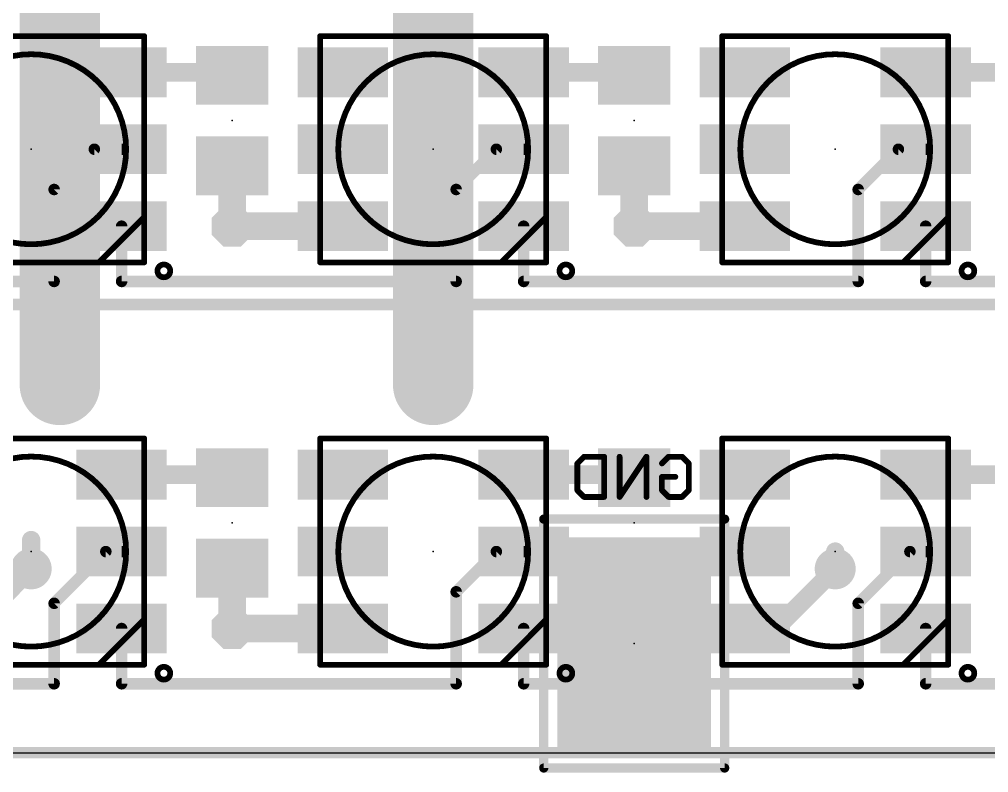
# Model space of a CAD drawing. Extents: x -36 to 36, y -36 to 36.
# Drawn here: x -4.71 to 16.73, y -36 to -19.36 of the extents above; entities that cross this region are included whole.
import ezdxf

# ---------------------------------------------------------------- set-up
doc = ezdxf.new("R2010")
doc.units = 0
for name, color, linetype in [('1', 12, 'CONTINUOUS'), ('16', 132, 'CONTINUOUS'), ('18', 4, 'CONTINUOUS'), ('20', 53, 'CONTINUOUS'), ('21', 40, 'CONTINUOUS'), ('22', 6, 'CONTINUOUS'), ('23', 53, 'CONTINUOUS'), ('24', 53, 'CONTINUOUS')]:
    doc.layers.add(name, color=color, linetype=linetype)

# ---------------------------------------------------------------- blocks, each defined once
blk = doc.blocks.new('RECT')
blk.add_solid([(-0.5, -0.5), (0.5, -0.5), (-0.5, 0.5), (0.5, 0.5)])
blk = doc.blocks.new('OCTAGONV')
at = {"const_width": 0.5}
blk.add_lwpolyline([(-0.25, -0.1036), (-0.25, 0.1036), (-0.1036, 0.25), (0.1036, 0.25), (0.25, 0.1036), (0.25, -0.1036), (0.1036, -0.25), (-0.1036, -0.25), (-0.25, -0.1036), (-0.25, 0.1036)], dxfattribs=at)
blk = doc.blocks.new('ROUNDV')
at = {"const_width": 0.5}
blk.add_lwpolyline([(0, -0.25, 1), (0, 0.25, 1), (0, -0.25)], format="xyb", dxfattribs=at)

msp = doc.modelspace()

# ---------------------------------------------------------------- linework, layer by layer
at = {"layer": '1'}
for points, const_width in [([(-2.445, -20.525), (0, -20.525)], 0.4064), ([(0, -20.525), (0, -20.59)], 0.4064), ([(6.445, -20.525), (8.89, -20.525)], 0.4064), ([(8.89, -20.525), (8.89, -20.59)], 0.4064), ([(15.335, -20.525), (17.78, -20.525)], 0.4064), ([(-3.048, -22.225), (-3.937, -23.114)], 0.254), ([(-2.445, -22.225), (-3.048, -22.225)], 0.254), ([(0, -22.59), (0, -23.925)], 0.6096), ([(5.842, -22.225), (4.953, -23.114)], 0.254), ([(6.445, -22.225), (5.842, -22.225)], 0.254), ([(8.89, -22.59), (8.89, -23.925)], 0.6096), ([(14.732, -22.225), (13.843, -23.114)], 0.254), ([(15.335, -22.225), (14.732, -22.225)], 0.254), ([(-3.937, -23.114), (-3.937, -25.146)], 0.254), ([(4.953, -23.114), (4.953, -25.146)], 0.254), ([(13.843, -23.114), (13.843, -25.146)], 0.254), ([(0, -23.925), (2.445, -23.925)], 0.6096), ([(8.89, -23.925), (11.335, -23.925)], 0.6096), ([(-2.445, -25.146), (-2.445, -23.925)], 0.254), ([(6.445, -25.146), (6.445, -23.925)], 0.254), ([(15.335, -25.146), (15.335, -23.925)], 0.254), ([(-3.937, -25.146), (-11.335, -25.146)], 0.254), ([(4.953, -25.146), (-2.445, -25.146)], 0.254), ([(13.843, -25.146), (6.445, -25.146)], 0.254), ([(22.733, -25.146), (15.335, -25.146)], 0.254), ([(25.654, -25.654), (-29.159, -25.654)], 0.254), ([(-2.445, -29.415), (0, -29.415)], 0.4064), ([(0, -29.415), (0, -29.48)], 0.4064), ([(6.445, -29.415), (8.89, -29.415)], 0.4064), ([(8.89, -29.415), (8.89, -29.48)], 0.4064), ([(15.335, -29.415), (17.78, -29.415)], 0.4064), ([(-2.794, -31.115), (-3.937, -32.258)], 0.254), ([(-2.445, -31.115), (-2.794, -31.115)], 0.254), ([(5.842, -31.115), (4.953, -32.004)], 0.254), ([(6.445, -31.115), (5.842, -31.115)], 0.254), ([(14.986, -31.115), (13.843, -32.258)], 0.254), ([(15.335, -31.115), (14.986, -31.115)], 0.254), ([(0, -31.48), (0, -32.815)], 0.6096), ([(8.89, -31.48), (8.89, -32.815)], 0.6096), ([(-5.764, -32.815), (-4.445, -31.496)], 0.4064), ([(12.016, -32.815), (13.335, -31.496)], 0.4064), ([(4.953, -32.004), (4.953, -34.036)], 0.254), ([(-3.937, -32.258), (-3.937, -34.036)], 0.254), ([(13.843, -32.258), (13.843, -34.036)], 0.254), ([(0, -32.815), (2.445, -32.815)], 0.6096), ([(8.89, -32.815), (11.335, -32.815)], 0.6096), ([(-2.445, -34.036), (-2.445, -32.815)], 0.254), ([(6.445, -34.036), (6.445, -32.815)], 0.254), ([(11.335, -32.815), (12.016, -32.815)], 0.4064), ([(15.335, -34.036), (15.335, -32.815)], 0.254), ([(-3.937, -34.036), (-11.335, -34.036)], 0.254), ([(4.953, -34.036), (-2.445, -34.036)], 0.254), ([(13.843, -34.036), (6.445, -34.036)], 0.254), ([(22.733, -34.036), (15.335, -34.036)], 0.254), ([(-35.56, -35.56), (35.56, -35.56)], 0.254)]:
    msp.add_lwpolyline(points, dxfattribs=dict(at, const_width=const_width))
for points, const_width in [([(-2.445, -20.4234, 1), (-2.445, -20.6266)], 0.2032), ([(0.1016, -20.525, 1), (-0.1016, -20.525)], 0.2032), ([(0, -20.6266, 1), (0, -20.4234)], 0.2032), ([(6.445, -20.4234, 1), (6.445, -20.6266)], 0.2032), ([(8.9916, -20.525, 1), (8.7884, -20.525)], 0.2032), ([(8.89, -20.6266, 1), (8.89, -20.4234)], 0.2032), ([(15.335, -20.4234, 1), (15.335, -20.6266)], 0.2032), ([(-0.1016, -20.59, 1), (0.1016, -20.59)], 0.2032), ([(8.7884, -20.59, 1), (8.9916, -20.59)], 0.2032), ([(-3.048, -22.1615, 1), (-3.048, -22.2885)], 0.127), ([(-3.0031, -22.2699, 1), (-3.0929, -22.1801)], 0.127), ([(-2.445, -22.2885, 1), (-2.445, -22.1615)], 0.127), ([(0.1524, -22.59, 1), (-0.1524, -22.59)], 0.3048), ([(5.842, -22.1615, 1), (5.842, -22.2885)], 0.127), ([(5.8869, -22.2699, 1), (5.7971, -22.1801)], 0.127), ([(6.445, -22.2885, 1), (6.445, -22.1615)], 0.127), ([(9.0424, -22.59, 1), (8.7376, -22.59)], 0.3048), ([(14.732, -22.1615, 1), (14.732, -22.2885)], 0.127), ([(14.7769, -22.2699, 1), (14.6871, -22.1801)], 0.127), ([(15.335, -22.2885, 1), (15.335, -22.1615)], 0.127), ([(-3.8735, -23.114, 1), (-4.0005, -23.114)], 0.127), ([(-3.9819, -23.0691, 1), (-3.8921, -23.1589)], 0.127), ([(5.0165, -23.114, 1), (4.8895, -23.114)], 0.127), ([(4.9081, -23.0691, 1), (4.9979, -23.1589)], 0.127), ([(13.9065, -23.114, 1), (13.7795, -23.114)], 0.127), ([(13.7981, -23.0691, 1), (13.8879, -23.1589)], 0.127), ([(0, -23.7726, 1), (0, -24.0774)], 0.3048), ([(-0.1524, -23.925, 1), (0.1524, -23.925)], 0.3048), ([(2.445, -24.0774, 1), (2.445, -23.7726)], 0.3048), ([(8.89, -23.7726, 1), (8.89, -24.0774)], 0.3048), ([(8.7376, -23.925, 1), (9.0424, -23.925)], 0.3048), ([(11.335, -24.0774, 1), (11.335, -23.7726)], 0.3048), ([(-2.3815, -23.925, 1), (-2.5085, -23.925)], 0.127), ([(6.5085, -23.925, 1), (6.3815, -23.925)], 0.127), ([(15.3985, -23.925, 1), (15.2715, -23.925)], 0.127), ([(-3.937, -25.2095, 1), (-3.937, -25.0825)], 0.127), ([(-2.445, -25.0825, 1), (-2.445, -25.2095)], 0.127), ([(4.953, -25.2095, 1), (4.953, -25.0825)], 0.127), ([(6.445, -25.0825, 1), (6.445, -25.2095)], 0.127), ([(13.843, -25.2095, 1), (13.843, -25.0825)], 0.127), ([(15.335, -25.0825, 1), (15.335, -25.2095)], 0.127), ([(-4.0005, -25.146, 1), (-3.8735, -25.146)], 0.127), ([(-2.5085, -25.146, 1), (-2.3815, -25.146)], 0.127), ([(4.8895, -25.146, 1), (5.0165, -25.146)], 0.127), ([(6.3815, -25.146, 1), (6.5085, -25.146)], 0.127), ([(13.7795, -25.146, 1), (13.9065, -25.146)], 0.127), ([(15.2715, -25.146, 1), (15.3985, -25.146)], 0.127), ([(-2.445, -29.3134, 1), (-2.445, -29.5166)], 0.2032), ([(0.1016, -29.415, 1), (-0.1016, -29.415)], 0.2032), ([(0, -29.5166, 1), (0, -29.3134)], 0.2032), ([(6.445, -29.3134, 1), (6.445, -29.5166)], 0.2032), ([(8.9916, -29.415, 1), (8.7884, -29.415)], 0.2032), ([(8.89, -29.5166, 1), (8.89, -29.3134)], 0.2032), ([(15.335, -29.3134, 1), (15.335, -29.5166)], 0.2032), ([(-0.1016, -29.48, 1), (0.1016, -29.48)], 0.2032), ([(8.7884, -29.48, 1), (8.9916, -29.48)], 0.2032), ([(-2.794, -31.0515, 1), (-2.794, -31.1785)], 0.127), ([(-2.7491, -31.1599, 1), (-2.8389, -31.0701)], 0.127), ([(-2.445, -31.1785, 1), (-2.445, -31.0515)], 0.127), ([(5.842, -31.0515, 1), (5.842, -31.1785)], 0.127), ([(5.8869, -31.1599, 1), (5.7971, -31.0701)], 0.127), ([(6.445, -31.1785, 1), (6.445, -31.0515)], 0.127), ([(14.986, -31.0515, 1), (14.986, -31.1785)], 0.127), ([(15.0309, -31.1599, 1), (14.9411, -31.0701)], 0.127), ([(15.335, -31.1785, 1), (15.335, -31.0515)], 0.127), ([(0.1524, -31.48, 1), (-0.1524, -31.48)], 0.3048), ([(9.0424, -31.48, 1), (8.7376, -31.48)], 0.3048), ([(-4.3732, -31.5678, 1), (-4.5168, -31.4242)], 0.2032), ([(13.4068, -31.5678, 1), (13.2632, -31.4242)], 0.2032), ([(5.0165, -32.004, 1), (4.8895, -32.004)], 0.127), ([(4.9081, -31.9591, 1), (4.9979, -32.0489)], 0.127), ([(-3.8735, -32.258, 1), (-4.0005, -32.258)], 0.127), ([(13.9065, -32.258, 1), (13.7795, -32.258)], 0.127), ([(-3.9819, -32.2131, 1), (-3.8921, -32.3029)], 0.127), ([(13.7981, -32.2131, 1), (13.8879, -32.3029)], 0.127), ([(0, -32.6626, 1), (0, -32.9674)], 0.3048), ([(2.445, -32.9674, 1), (2.445, -32.6626)], 0.3048), ([(8.89, -32.6626, 1), (8.89, -32.9674)], 0.3048), ([(11.335, -32.9674, 1), (11.335, -32.6626)], 0.3048), ([(-2.3815, -32.815, 1), (-2.5085, -32.815)], 0.127), ([(-0.1524, -32.815, 1), (0.1524, -32.815)], 0.3048), ([(6.5085, -32.815, 1), (6.3815, -32.815)], 0.127), ([(8.7376, -32.815, 1), (9.0424, -32.815)], 0.3048), ([(11.335, -32.7134, 1), (11.335, -32.9166)], 0.2032), ([(11.9442, -32.7432, 1), (12.0878, -32.8868)], 0.2032), ([(12.016, -32.9166, 1), (12.016, -32.7134)], 0.2032), ([(15.3985, -32.815, 1), (15.2715, -32.815)], 0.127), ([(-4.0005, -34.036, 1), (-3.8735, -34.036)], 0.127), ([(-3.937, -34.0995, 1), (-3.937, -33.9725)], 0.127), ([(-2.445, -33.9725, 1), (-2.445, -34.0995)], 0.127), ([(-2.5085, -34.036, 1), (-2.3815, -34.036)], 0.127), ([(4.8895, -34.036, 1), (5.0165, -34.036)], 0.127), ([(4.953, -34.0995, 1), (4.953, -33.9725)], 0.127), ([(6.445, -33.9725, 1), (6.445, -34.0995)], 0.127), ([(6.3815, -34.036, 1), (6.5085, -34.036)], 0.127), ([(13.7795, -34.036, 1), (13.9065, -34.036)], 0.127), ([(13.843, -34.0995, 1), (13.843, -33.9725)], 0.127), ([(15.335, -33.9725, 1), (15.335, -34.0995)], 0.127), ([(15.2715, -34.036, 1), (15.3985, -34.036)], 0.127)]:
    msp.add_lwpolyline(points, format="xyb", dxfattribs=dict(at, const_width=const_width))
at = {"layer": '16'}
for points, const_width in [([(-3.81, -18.161), (-3.81, -27.432)], 1.778), ([(4.445, -18.161), (4.445, -27.432)], 1.778), ([(-4.445, -31.496), (-4.445, -30.861)], 0.4064), ([(13.335, -31.496), (13.335, -31.115)], 0.4064), ([(-35.56, -35.56), (35.56, -35.56)], 0.254)]:
    msp.add_lwpolyline(points, dxfattribs=dict(at, const_width=const_width))
for points, const_width in [([(-4.2545, -27.432, 1), (-3.3655, -27.432)], 0.889), ([(4.0005, -27.432, 1), (4.8895, -27.432)], 0.889), ([(-4.3434, -30.861, 1), (-4.5466, -30.861)], 0.2032), ([(13.4366, -31.115, 1), (13.2334, -31.115)], 0.2032), ([(-4.5466, -31.496, 1), (-4.3434, -31.496)], 0.2032), ([(13.2334, -31.496, 1), (13.4366, -31.496)], 0.2032)]:
    msp.add_lwpolyline(points, format="xyb", dxfattribs=dict(at, const_width=const_width))
at = {"layer": '20'}
msp.add_line((-35.56, -35.56), (35.56, -35.56), dxfattribs=at)
at = {"layer": '21', "const_width": 0.127}
for points in [[(-6.945, -19.725), (-1.945, -19.725)], [(-1.945, -19.725), (-1.945, -23.725)], [(1.945, -19.725), (6.945, -19.725)], [(1.945, -24.725), (1.945, -19.725)], [(6.945, -19.725), (6.945, -23.725)], [(10.835, -19.725), (15.835, -19.725)], [(10.835, -24.725), (10.835, -19.725)], [(15.835, -19.725), (15.835, -23.725)], [(-2.945, -24.725), (-1.945, -23.725)], [(-1.945, -23.725), (-1.945, -24.725)], [(5.945, -24.725), (6.945, -23.725)], [(6.945, -23.725), (6.945, -24.725)], [(14.835, -24.725), (15.835, -23.725)], [(15.835, -23.725), (15.835, -24.725)], [(-2.945, -24.725), (-6.945, -24.725)], [(-1.945, -24.725), (-2.945, -24.725)], [(5.945, -24.725), (1.945, -24.725)], [(6.945, -24.725), (5.945, -24.725)], [(14.835, -24.725), (10.835, -24.725)], [(15.835, -24.725), (14.835, -24.725)], [(-6.945, -28.615), (-1.945, -28.615)], [(-1.945, -28.615), (-1.945, -32.615)], [(1.945, -28.615), (6.945, -28.615)], [(1.945, -33.615), (1.945, -28.615)], [(6.945, -28.615), (6.945, -32.615)], [(10.835, -28.615), (15.835, -28.615)], [(10.835, -33.615), (10.835, -28.615)], [(15.835, -28.615), (15.835, -32.615)], [(-2.945, -33.615), (-1.945, -32.615)], [(-1.945, -32.615), (-1.945, -33.615)], [(5.945, -33.615), (6.945, -32.615)], [(6.945, -32.615), (6.945, -33.615)], [(14.835, -33.615), (15.835, -32.615)], [(15.835, -32.615), (15.835, -33.615)], [(-2.945, -33.615), (-6.945, -33.615)], [(-1.945, -33.615), (-2.945, -33.615)], [(5.945, -33.615), (1.945, -33.615)], [(6.945, -33.615), (5.945, -33.615)], [(14.835, -33.615), (10.835, -33.615)], [(15.835, -33.615), (14.835, -33.615)]]:
    msp.add_lwpolyline(points, dxfattribs=at)
at = {"layer": '21'}
for points, const_width in [([(-1.9133, -19.725, 1), (-1.9768, -19.725)], 0.0635), ([(-1.945, -19.7568, 1), (-1.945, -19.6933)], 0.0635), ([(1.945, -19.6933, 1), (1.945, -19.7568)], 0.0635), ([(1.9768, -19.725, 1), (1.9133, -19.725)], 0.0635), ([(6.9768, -19.725, 1), (6.9133, -19.725)], 0.0635), ([(6.945, -19.7568, 1), (6.945, -19.6933)], 0.0635), ([(10.8668, -19.725, 1), (10.8033, -19.725)], 0.0635), ([(10.835, -19.6933, 1), (10.835, -19.7568)], 0.0635), ([(15.8668, -19.725, 1), (15.8033, -19.725)], 0.0635), ([(15.835, -19.7568, 1), (15.835, -19.6933)], 0.0635), ([(-4.445, -24.325, 1), (-4.445, -20.125, 1), (-4.445, -24.325)], 0.127), ([(4.445, -24.325, 1), (4.445, -20.125, 1), (4.445, -24.325)], 0.127), ([(13.335, -24.325, 1), (13.335, -20.125, 1), (13.335, -24.325)], 0.127), ([(-1.9133, -23.725, 1), (-1.9768, -23.725)], 0.0635), ([(-1.9768, -23.725, 1), (-1.9133, -23.725)], 0.0635), ([(-1.9225, -23.7475, 1), (-1.9675, -23.7025)], 0.0635), ([(6.9768, -23.725, 1), (6.9133, -23.725)], 0.0635), ([(6.9133, -23.725, 1), (6.9768, -23.725)], 0.0635), ([(6.9675, -23.7475, 1), (6.9225, -23.7025)], 0.0635), ([(15.8668, -23.725, 1), (15.8033, -23.725)], 0.0635), ([(15.8033, -23.725, 1), (15.8668, -23.725)], 0.0635), ([(15.8575, -23.7475, 1), (15.8125, -23.7025)], 0.0635), ([(-2.9675, -24.7025, 1), (-2.9225, -24.7475)], 0.0635), ([(-2.945, -24.6933, 1), (-2.945, -24.7568)], 0.0635), ([(-2.945, -24.7568, 1), (-2.945, -24.6933)], 0.0635), ([(-1.9768, -24.725, 1), (-1.9133, -24.725)], 0.0635), ([(-1.945, -24.7568, 1), (-1.945, -24.6933)], 0.0635), ([(-1.511, -25.0544, 1), (-1.511, -24.7716, 1), (-1.511, -25.0544)], 0.127), ([(1.945, -24.6933, 1), (1.945, -24.7568)], 0.0635), ([(1.9133, -24.725, 1), (1.9768, -24.725)], 0.0635), ([(5.9225, -24.7025, 1), (5.9675, -24.7475)], 0.0635), ([(5.945, -24.6933, 1), (5.945, -24.7568)], 0.0635), ([(5.945, -24.7568, 1), (5.945, -24.6933)], 0.0635), ([(6.9133, -24.725, 1), (6.9768, -24.725)], 0.0635), ([(6.945, -24.7568, 1), (6.945, -24.6933)], 0.0635), ([(7.379, -25.0544, 1), (7.379, -24.7716, 1), (7.379, -25.0544)], 0.127), ([(10.835, -24.6933, 1), (10.835, -24.7568)], 0.0635), ([(10.8033, -24.725, 1), (10.8668, -24.725)], 0.0635), ([(14.8125, -24.7025, 1), (14.8575, -24.7475)], 0.0635), ([(14.835, -24.6933, 1), (14.835, -24.7568)], 0.0635), ([(14.835, -24.7568, 1), (14.835, -24.6933)], 0.0635), ([(15.8033, -24.725, 1), (15.8668, -24.725)], 0.0635), ([(15.835, -24.7568, 1), (15.835, -24.6933)], 0.0635), ([(16.269, -25.0544, 1), (16.269, -24.7716, 1), (16.269, -25.0544)], 0.127), ([(-1.9133, -28.615, 1), (-1.9768, -28.615)], 0.0635), ([(-1.945, -28.6468, 1), (-1.945, -28.5833)], 0.0635), ([(1.945, -28.5833, 1), (1.945, -28.6468)], 0.0635), ([(1.9768, -28.615, 1), (1.9133, -28.615)], 0.0635), ([(6.9768, -28.615, 1), (6.9133, -28.615)], 0.0635), ([(6.945, -28.6468, 1), (6.945, -28.5833)], 0.0635), ([(10.8668, -28.615, 1), (10.8033, -28.615)], 0.0635), ([(10.835, -28.5833, 1), (10.835, -28.6468)], 0.0635), ([(15.8668, -28.615, 1), (15.8033, -28.615)], 0.0635), ([(15.835, -28.6468, 1), (15.835, -28.5833)], 0.0635), ([(-4.445, -33.215, 1), (-4.445, -29.015, 1), (-4.445, -33.215)], 0.127), ([(4.445, -33.215, 1), (4.445, -29.015, 1), (4.445, -33.215)], 0.127), ([(13.335, -33.215, 1), (13.335, -29.015, 1), (13.335, -33.215)], 0.127), ([(-1.9133, -32.615, 1), (-1.9768, -32.615)], 0.0635), ([(-1.9225, -32.6375, 1), (-1.9675, -32.5925)], 0.0635), ([(6.9768, -32.615, 1), (6.9133, -32.615)], 0.0635), ([(6.9675, -32.6375, 1), (6.9225, -32.5925)], 0.0635), ([(15.8668, -32.615, 1), (15.8033, -32.615)], 0.0635), ([(15.8575, -32.6375, 1), (15.8125, -32.5925)], 0.0635), ([(-1.9768, -32.615, 1), (-1.9133, -32.615)], 0.0635), ([(6.9133, -32.615, 1), (6.9768, -32.615)], 0.0635), ([(15.8033, -32.615, 1), (15.8668, -32.615)], 0.0635), ([(-2.945, -33.5832, 1), (-2.945, -33.6468)], 0.0635), ([(-2.9675, -33.5925, 1), (-2.9225, -33.6375)], 0.0635), ([(-2.945, -33.6468, 1), (-2.945, -33.5832)], 0.0635), ([(-1.9768, -33.615, 1), (-1.9133, -33.615)], 0.0635), ([(-1.945, -33.6468, 1), (-1.945, -33.5832)], 0.0635), ([(-1.511, -33.9444, 1), (-1.511, -33.6616, 1), (-1.511, -33.9444)], 0.127), ([(1.945, -33.5832, 1), (1.945, -33.6468)], 0.0635), ([(1.9133, -33.615, 1), (1.9768, -33.615)], 0.0635), ([(5.9225, -33.5925, 1), (5.9675, -33.6375)], 0.0635), ([(5.945, -33.5832, 1), (5.945, -33.6468)], 0.0635), ([(5.945, -33.6468, 1), (5.945, -33.5832)], 0.0635), ([(6.9133, -33.615, 1), (6.9768, -33.615)], 0.0635), ([(6.945, -33.6468, 1), (6.945, -33.5832)], 0.0635), ([(7.379, -33.9444, 1), (7.379, -33.6616, 1), (7.379, -33.9444)], 0.127), ([(10.835, -33.5832, 1), (10.835, -33.6468)], 0.0635), ([(10.8033, -33.615, 1), (10.8668, -33.615)], 0.0635), ([(14.835, -33.5832, 1), (14.835, -33.6468)], 0.0635), ([(14.8125, -33.5925, 1), (14.8575, -33.6375)], 0.0635), ([(14.835, -33.6468, 1), (14.835, -33.5832)], 0.0635), ([(15.8033, -33.615, 1), (15.8668, -33.615)], 0.0635), ([(15.835, -33.6468, 1), (15.835, -33.5832)], 0.0635), ([(16.269, -33.9444, 1), (16.269, -33.6616, 1), (16.269, -33.9444)], 0.127)]:
    msp.add_lwpolyline(points, format="xyb", dxfattribs=dict(at, const_width=const_width))
at = {"layer": '22'}
for points, const_width in [([(7.6323, -29.167), (7.7806, -29.0187)], 0.127), ([(7.6323, -29.7602), (7.6323, -29.167)], 0.127), ([(7.7806, -29.0187), (8.2255, -29.0187)], 0.127), ([(8.2255, -29.0187), (8.2255, -29.9085)], 0.127), ([(9.161, -29.0187), (8.5678, -29.9085)], 0.127), ([(8.5678, -29.9085), (8.5678, -29.0187)], 0.127), ([(9.161, -29.9085), (9.161, -29.0187)], 0.127), ([(9.5033, -29.167), (9.6516, -29.0187)], 0.127), ([(9.6516, -29.0187), (9.9482, -29.0187)], 0.127), ([(9.9482, -29.0187), (10.0965, -29.167)], 0.127), ([(10.0965, -29.167), (10.0965, -29.7602)], 0.127), ([(9.5033, -29.7602), (9.5033, -29.4636)], 0.127), ([(9.5033, -29.4636), (9.7999, -29.4636)], 0.127), ([(7.7806, -29.9085), (7.6323, -29.7602)], 0.127), ([(9.6516, -29.9085), (9.5033, -29.7602)], 0.127), ([(10.0965, -29.7602), (9.9482, -29.9085)], 0.127), ([(8.2255, -29.9085), (7.7806, -29.9085)], 0.127), ([(9.9482, -29.9085), (9.6516, -29.9085)], 0.127), ([(6.89, -30.397), (6.89, -35.897)], 0.2032), ([(10.89, -30.397), (6.89, -30.397)], 0.2032), ([(10.89, -35.897), (10.89, -30.397)], 0.2032), ([(6.89, -35.897), (10.89, -35.897)], 0.2032)]:
    msp.add_lwpolyline(points, dxfattribs=dict(at, const_width=const_width))
for points, const_width in [([(7.664, -29.167, 1), (7.6005, -29.167)], 0.0635), ([(7.6098, -29.1446, 1), (7.6547, -29.1895)], 0.0635), ([(7.7806, -28.987, 1), (7.7806, -29.0505)], 0.0635), ([(7.803, -29.0412, 1), (7.7581, -28.9963)], 0.0635), ([(8.2572, -29.0187, 1), (8.1937, -29.0187)], 0.0635), ([(8.2255, -29.0505, 1), (8.2255, -28.987)], 0.0635), ([(8.5996, -29.0187, 1), (8.5361, -29.0187)], 0.0635), ([(9.1927, -29.0187, 1), (9.1292, -29.0187)], 0.0635), ([(9.1874, -29.0364, 1), (9.1346, -29.0011)], 0.0635), ([(9.4809, -29.1446, 1), (9.5258, -29.1895)], 0.0635), ([(9.6516, -28.987, 1), (9.6516, -29.0505)], 0.0635), ([(9.6741, -29.0412, 1), (9.6292, -28.9963)], 0.0635), ([(9.9707, -28.9963, 1), (9.9258, -29.0412)], 0.0635), ([(9.9482, -29.0505, 1), (9.9482, -28.987)], 0.0635), ([(10.1283, -29.167, 1), (10.0648, -29.167)], 0.0635), ([(10.074, -29.1895, 1), (10.119, -29.1446)], 0.0635), ([(9.5033, -29.4319, 1), (9.5033, -29.4954)], 0.0635), ([(9.5351, -29.4636, 1), (9.4716, -29.4636)], 0.0635), ([(9.7999, -29.4954, 1), (9.7999, -29.4319)], 0.0635), ([(7.6547, -29.7378, 1), (7.6098, -29.7827)], 0.0635), ([(7.6005, -29.7602, 1), (7.664, -29.7602)], 0.0635), ([(9.5258, -29.7378, 1), (9.4809, -29.7827)], 0.0635), ([(9.4716, -29.7602, 1), (9.5351, -29.7602)], 0.0635), ([(10.0648, -29.7602, 1), (10.1283, -29.7602)], 0.0635), ([(10.119, -29.7827, 1), (10.074, -29.7378)], 0.0635), ([(7.7806, -29.8768, 1), (7.7806, -29.9402)], 0.0635), ([(7.7581, -29.931, 1), (7.803, -29.886)], 0.0635), ([(8.1937, -29.9085, 1), (8.2572, -29.9085)], 0.0635), ([(8.2255, -29.9402, 1), (8.2255, -29.8768)], 0.0635), ([(8.5414, -29.8909, 1), (8.5942, -29.9261)], 0.0635), ([(8.5361, -29.9085, 1), (8.5996, -29.9085)], 0.0635), ([(9.1292, -29.9085, 1), (9.1927, -29.9085)], 0.0635), ([(9.6516, -29.8768, 1), (9.6516, -29.9402)], 0.0635), ([(9.6292, -29.931, 1), (9.6741, -29.886)], 0.0635), ([(9.9258, -29.886, 1), (9.9707, -29.931)], 0.0635), ([(9.9482, -29.9402, 1), (9.9482, -29.8768)], 0.0635), ([(6.9408, -30.397, 1), (6.8392, -30.397)], 0.1016), ([(6.89, -30.3462, 1), (6.89, -30.4478)], 0.1016), ([(10.9408, -30.397, 1), (10.8392, -30.397)], 0.1016), ([(10.89, -30.4478, 1), (10.89, -30.3462)], 0.1016), ([(6.89, -35.8462, 1), (6.89, -35.9478)], 0.1016), ([(6.8392, -35.897, 1), (6.9408, -35.897)], 0.1016), ([(10.8392, -35.897, 1), (10.9408, -35.897)], 0.1016), ([(10.89, -35.9478, 1), (10.89, -35.8462)], 0.1016)]:
    msp.add_lwpolyline(points, format="xyb", dxfattribs=dict(at, const_width=const_width))
at = {"layer": '23'}
for p in [(0, -21.59), (8.89, -21.59), (-4.445, -22.225), (4.445, -22.225), (13.335, -22.225), (0, -30.48), (8.89, -30.48), (-4.445, -31.115), (4.445, -31.115), (13.335, -31.115)]:
    msp.add_point(p, dxfattribs=at)
at = {"layer": '24'}
msp.add_point((8.89, -33.147), dxfattribs=at)

# ---------------------------------------------------------------- block references
at = {"layer": '1', "xscale": 2, "yscale": 1.1}
for p in [(-2.445, -20.525), (2.445, -20.525), (6.445, -20.525), (11.335, -20.525), (15.335, -20.525), (-2.445, -22.225), (2.445, -22.225), (6.445, -22.225), (11.335, -22.225), (15.335, -22.225), (-2.445, -23.925), (2.445, -23.925), (6.445, -23.925), (11.335, -23.925), (15.335, -23.925), (-2.445, -29.415), (2.445, -29.415), (6.445, -29.415), (11.335, -29.415), (15.335, -29.415), (-2.445, -31.115), (2.445, -31.115), (6.445, -31.115), (11.335, -31.115), (15.335, -31.115), (-2.445, -32.815), (2.445, -32.815), (6.445, -32.815), (11.335, -32.815), (15.335, -32.815)]:
    msp.add_blockref('RECT', p, dxfattribs=at)
at = {"layer": '1', "xscale": 1.3, "yscale": 1.6, "rotation": 270}
for p in [(0, -20.59), (8.89, -20.59), (0, -22.59), (8.89, -22.59), (0, -29.48), (8.89, -29.48), (0, -31.48), (8.89, -31.48)]:
    msp.add_blockref('RECT', p, dxfattribs=at)
at = {"layer": '16', "xscale": 4.7, "yscale": 3.4, "rotation": 270}
msp.add_blockref('RECT', (8.89, -33.147), dxfattribs=at)
at = {"layer": '18', "xscale": 0.9064, "yscale": 0.9064}
for name, p in [('OCTAGONV', (0, -23.925)), ('OCTAGONV', (0, -23.925)), ('OCTAGONV', (8.89, -23.925)), ('OCTAGONV', (8.89, -23.925)), ('ROUNDV', (-3.81, -27.432)), ('ROUNDV', (-3.81, -27.432)), ('ROUNDV', (4.445, -27.432)), ('ROUNDV', (4.445, -27.432)), ('ROUNDV', (-4.445, -31.496)), ('ROUNDV', (-4.445, -31.496)), ('ROUNDV', (13.335, -31.496)), ('ROUNDV', (13.335, -31.496)), ('OCTAGONV', (0, -32.815)), ('OCTAGONV', (0, -32.815))]:
    msp.add_blockref(name, p, dxfattribs=at)

doc.saveas('drawing.dxf')
